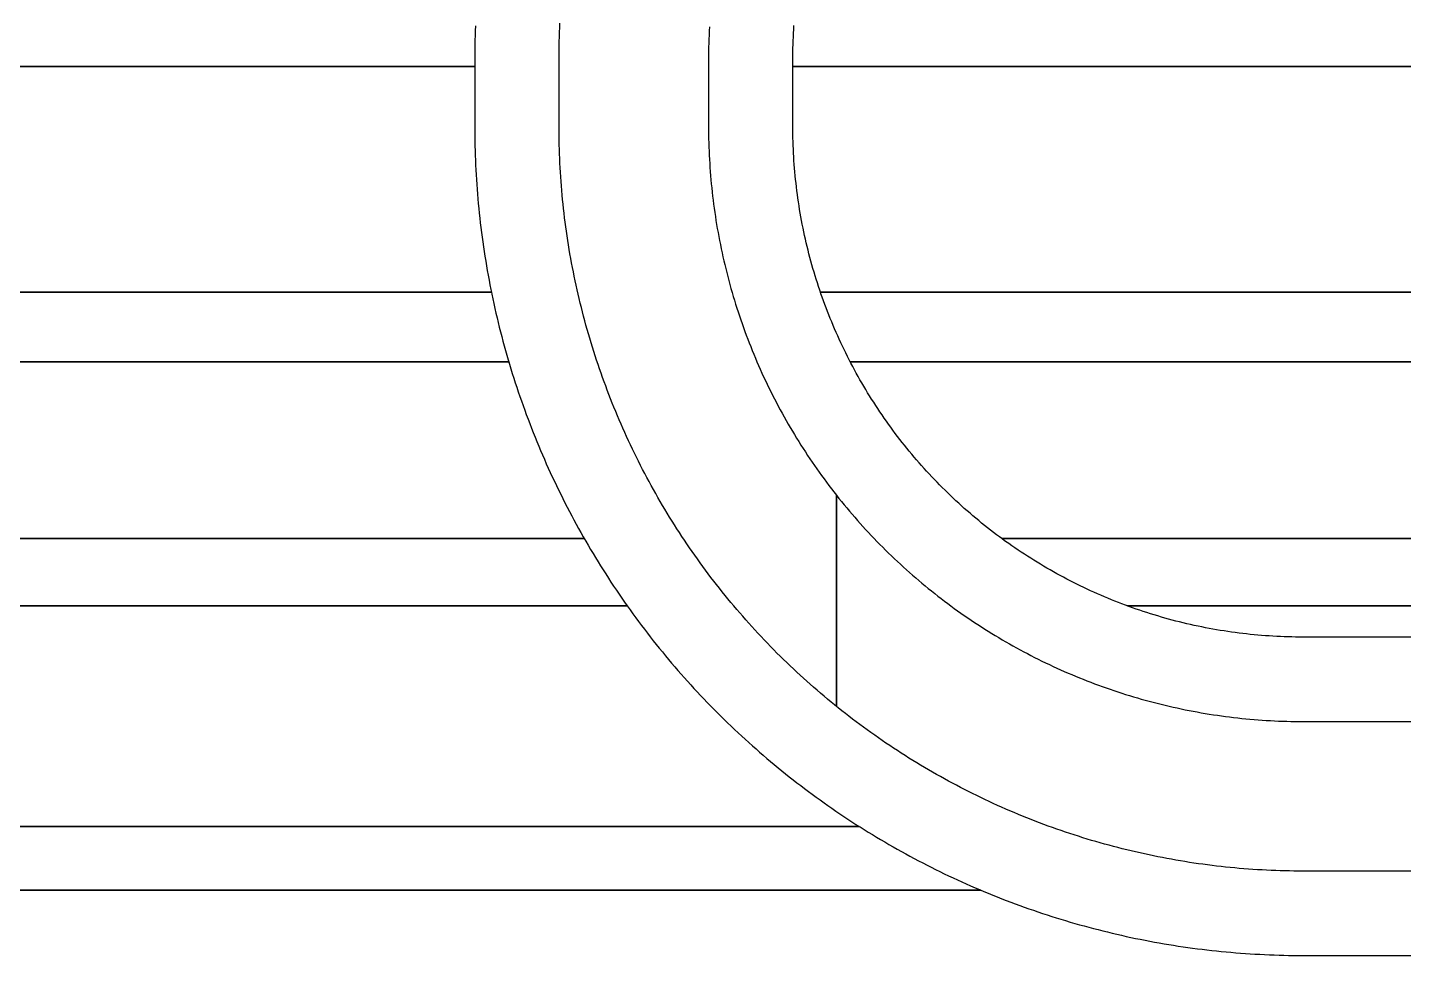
# Model space of a CAD drawing. Extents: x -3500 to 3500, y -3500 to 3500.
# Drawn here: x 278.3 to 474.1, y 551.9 to 683.8 of the extents above; entities that cross this region are included whole.
import ezdxf

# ---------------------------------------------------------------- set-up
doc = ezdxf.new("R2010")
doc.units = 0
for name, color, linetype in [('L5D0', 3, 'CONTINUOUS'), ('L5D100', 7, 'CONTINUOUS'), ('L5D11', 2, 'CONTINUOUS')]:
    doc.layers.add(name, color=color, linetype=linetype)

# ---------------------------------------------------------------- blocks, each defined once
blk = doc.blocks.new('ground_main_5')
at = {"layer": 'L5D0'}
for points in [[(342.0505, 684.061), (342.0245, 683.3755), (342.0025, 682.69), (341.9845, 682.0045), (341.9705, 681.319), (341.9605, 680.6335), (341.9545, 679.9475), (341.9525, 679.262), (341.9525, 669.738), (341.9545, 669.0525), (341.9605, 668.3665), (341.9705, 667.681), (341.9845, 666.9955), (342.0025, 666.31), (342.0245, 665.6245), (342.0505, 664.939), (342.0805, 664.254), (342.114, 663.569), (342.152, 662.8845), (342.194, 662.2), (342.24, 661.5155), (342.2895, 660.8315), (342.3435, 660.148), (342.401, 659.465), (342.463, 658.782), (342.5285, 658.099), (342.5985, 657.417), (342.672, 656.735), (342.7495, 656.054), (342.8315, 655.373), (342.917, 654.6925), (343.0065, 654.0125), (343.1, 653.3335), (343.197, 652.6545), (343.2985, 651.9765), (343.404, 651.2985), (343.513, 650.6215), (343.6265, 649.9455), (343.7435, 649.2695), (343.8645, 648.5945), (343.9895, 647.9205), (344.1185, 647.247), (344.251, 646.574), (344.325, 646.2115), (-564.3335, 646.2115)], [(2334.91, 646.2115), (391.141, 646.2115), (391.047, 646.4855), (390.8765, 646.996), (390.71, 647.5075), (390.547, 648.02), (390.388, 648.534), (390.233, 649.049), (390.0815, 649.565), (389.934, 650.0825), (389.79, 650.601), (389.6505, 651.1205), (389.5145, 651.641), (389.382, 652.162), (389.254, 652.6845), (389.1295, 653.208), (389.009, 653.7325), (388.8925, 654.2575), (388.7795, 654.7835), (388.6705, 655.31), (388.5655, 655.838), (388.4645, 656.366), (388.3675, 656.8955), (388.2745, 657.425), (388.185, 657.9555), (388.1, 658.4865), (388.0185, 659.0185), (387.941, 659.551), (387.8675, 660.0835), (387.798, 660.617), (387.732, 661.151), (387.6705, 661.6855), (387.613, 662.2205), (387.559, 662.7555), (387.5095, 663.291), (387.4635, 663.827), (387.422, 664.3635), (387.384, 664.9), (387.35, 665.437), (387.3205, 665.974), (387.2945, 666.5115), (387.2725, 667.049), (387.2545, 667.5865), (387.2405, 668.1245), (387.2305, 668.662), (387.2245, 669.2), (387.2225, 669.738), (387.2225, 679.262), (387.2245, 679.8), (387.2305, 680.338), (387.2405, 680.8755), (387.2545, 681.4135), (387.2725, 681.951), (387.2945, 682.4885), (387.3205, 683.026), (387.35, 683.563), (387.384, 684.1)], [(-564.3335, 646.2115), (344.325, 646.2115), (344.388, 645.902), (344.5285, 645.231), (344.673, 644.5605), (344.8215, 643.891), (344.9735, 643.2225), (345.13, 642.5545), (345.29, 641.888), (345.454, 641.222), (345.622, 640.557), (345.7935, 639.893), (345.969, 639.2305), (346.1485, 638.5685), (346.332, 637.9075), (346.519, 637.248), (346.71, 636.589), (346.9045, 635.9315), (347.103, 635.2755), (347.3055, 634.62), (347.512, 633.966), (347.722, 633.3135), (347.9355, 632.6615), (348.153, 632.0115), (348.3745, 631.3625), (348.5995, 630.7145), (348.8285, 630.068), (349.0615, 629.423), (349.2975, 628.7795), (349.538, 628.137), (349.7815, 627.496), (350.0295, 626.8565), (350.2805, 626.2185), (350.5355, 625.582), (350.7945, 624.947), (351.057, 624.3135), (351.323, 623.6815), (351.593, 623.051), (351.866, 622.422), (352.1435, 621.795), (352.424, 621.169), (352.7085, 620.545), (352.9965, 619.923), (353.288, 619.302), (353.5835, 618.683), (353.882, 618.066), (354.1845, 617.4505), (354.4905, 616.8365), (354.8, 616.225), (355.113, 615.6145), (355.43, 615.0065), (355.75, 614.4), (356.0735, 613.7955), (356.401, 613.193), (356.7315, 612.592), (357.066, 611.9935), (357.4035, 611.3965), (357.5455, 611.149), (-1568.5735, 611.149)], [(2334.91, 611.149), (416.9485, 611.149), (416.63, 611.3825), (416.199, 611.7045), (415.77, 612.029), (415.344, 612.357), (414.92, 612.6885), (414.4985, 613.0225), (414.0795, 613.36), (413.663, 613.7005), (413.249, 614.044), (412.8375, 614.391), (412.429, 614.7405), (412.0225, 615.093), (411.619, 615.449), (411.218, 615.8075), (410.82, 616.169), (410.4245, 616.5335), (410.0315, 616.901), (409.6415, 617.2715), (409.254, 617.645), (408.8695, 618.021), (408.4875, 618.4), (408.1085, 618.7815), (407.7325, 619.1665), (407.359, 619.5535), (406.989, 619.944), (406.6215, 620.3365), (406.257, 620.732), (405.895, 621.1305), (405.5365, 621.5315), (405.181, 621.935), (404.828, 622.341), (404.4785, 622.75), (404.132, 623.1615), (403.788, 623.5755), (403.4475, 623.992), (403.1105, 624.4105), (402.776, 624.832), (402.445, 625.256), (402.117, 625.6825), (401.792, 626.1115), (401.4705, 626.5425), (401.152, 626.976), (400.8365, 627.412), (400.5245, 627.85), (400.216, 628.2905), (399.9105, 628.7335), (399.6085, 629.1785), (399.3095, 629.626), (399.014, 630.0755), (398.7215, 630.527), (398.433, 630.981), (398.1475, 631.437), (397.8655, 631.895), (397.5865, 632.355), (397.3115, 632.817), (397.0395, 633.2815), (396.771, 633.7475), (396.506, 634.216), (396.2445, 634.686), (395.9865, 635.158), (395.732, 635.632), (395.4815, 636.1075), (395.234, 636.5855), (394.99, 637.065), (394.7495, 637.546), (394.513, 638.029), (394.28, 638.514), (394.0505, 639.0005), (393.8245, 639.4885), (393.602, 639.9785), (393.3835, 640.47), (393.1685, 640.963), (392.957, 641.458), (392.749, 641.954), (392.545, 642.452), (392.345, 642.951), (392.1485, 643.452), (391.9555, 643.954), (391.766, 644.4575), (391.5805, 644.9625), (391.399, 645.469), (391.221, 645.9765), (391.141, 646.2115), (2334.91, 646.2115)], [(-1568.5735, 611.149), (357.5455, 611.149), (357.7445, 610.8015), (358.0895, 610.2085), (358.4375, 609.618), (358.789, 609.029), (359.1435, 608.442), (359.502, 607.8575), (359.8635, 607.275), (360.229, 606.6945), (360.597, 606.116), (360.969, 605.54), (361.344, 604.966), (361.7225, 604.394), (362.1045, 603.8245), (362.4895, 603.257), (362.878, 602.6915), (363.27, 602.129), (363.6645, 601.5685), (364.063, 601.01), (364.4645, 600.454), (364.869, 599.9005), (365.277, 599.349), (365.688, 598.8005), (366.1025, 598.254), (366.52, 597.71), (366.9405, 597.168), (367.364, 596.629), (367.791, 596.0925), (368.221, 595.558), (368.6545, 595.0265), (369.0905, 594.4975), (369.5295, 593.9705), (369.972, 593.4465), (370.4175, 592.925), (370.866, 592.4065), (371.317, 591.89), (371.7715, 591.3765), (372.229, 590.8655), (372.6895, 590.3575), (373.1525, 589.8515), (373.619, 589.349), (374.088, 588.8485), (374.56, 588.351), (375.035, 587.8565), (375.5125, 587.3645), (375.9935, 586.8755), (376.477, 586.389), (376.963, 585.9055), (377.4525, 585.425), (377.944, 584.9475), (378.439, 584.4725), (378.9365, 584.0005), (379.4365, 583.531), (379.9395, 583.065), (380.445, 582.6015), (380.953, 582.1415), (381.464, 581.684), (381.978, 581.2295), (382.494, 580.778), (383.013, 580.33), (383.5345, 579.8845), (384.0585, 579.442), (384.585, 579.003), (385.114, 578.5665), (385.646, 578.1335), (386.18, 577.7035), (386.7165, 577.2765), (387.256, 576.853), (387.7975, 576.432), (388.3415, 576.0145), (388.888, 575.6005), (389.437, 575.1895), (389.988, 574.7815), (390.5415, 574.377), (391.0975, 573.9755), (391.656, 573.577), (392.2165, 573.182), (392.7795, 572.7905), (393.3445, 572.402), (393.912, 572.017), (394.4815, 571.635), (395.0535, 571.2565), (395.6275, 570.8815), (396.2035, 570.5095), (396.506, 570.317), (396.665, 570.2155), (-1623.469, 570.2155)], [(1631.8555, 597.135), (459.8255, 597.135), (459.288, 597.137), (458.75, 597.143), (458.212, 597.153), (457.6745, 597.167), (457.1365, 597.185), (456.599, 597.2065), (456.062, 597.2325), (455.5245, 597.2625), (454.988, 597.2965), (454.451, 597.334), (453.915, 597.376), (453.379, 597.422), (452.843, 597.4715), (452.308, 597.5255), (451.773, 597.583), (451.2385, 597.6445), (450.705, 597.71), (450.1715, 597.78), (449.6385, 597.8535), (449.106, 597.9305), (448.5745, 598.012), (448.0435, 598.0975), (447.513, 598.1865), (446.983, 598.28), (446.454, 598.377), (445.9255, 598.478), (445.398, 598.583), (444.871, 598.692), (444.345, 598.8045), (443.82, 598.9215), (443.2955, 599.042), (442.7725, 599.166), (442.25, 599.2945), (441.7285, 599.4265), (441.208, 599.5625), (440.6885, 599.7025), (440.17, 599.8465), (439.653, 599.994), (439.1365, 600.145), (438.6215, 600.3005), (438.1075, 600.4595), (437.595, 600.6225), (437.0835, 600.789), (436.573, 600.9595), (436.064, 601.1335), (435.5565, 601.3115), (435.05, 601.493), (434.545, 601.6785), (434.0415, 601.8675), (433.5395, 602.0605), (433.039, 602.257), (432.5395, 602.4575), (432.0415, 602.6615), (431.5455, 602.8695), (431.051, 603.0805), (430.5575, 603.2955), (430.066, 603.5145), (429.5765, 603.7365), (429.088, 603.9625), (428.6015, 604.192), (428.117, 604.4255), (427.634, 604.662), (427.1525, 604.9025), (426.673, 605.146), (426.1955, 605.3935), (425.7195, 605.6445), (425.2455, 605.899), (424.7735, 606.157), (424.3035, 606.4185), (423.835, 606.6835), (423.369, 606.952), (422.905, 607.2235), (422.4425, 607.499), (421.9825, 607.7775), (421.5245, 608.0595), (421.0685, 608.345), (420.6145, 608.634), (420.163, 608.9265), (419.7135, 609.222), (419.2665, 609.5205), (418.821, 609.823), (418.3785, 610.1285), (417.938, 610.437), (417.4995, 610.749), (417.0635, 611.0645), (416.9485, 611.149), (2334.91, 611.149)], [(-1623.469, 570.2155), (396.665, 570.2155), (396.782, 570.141), (397.3625, 569.776), (397.945, 569.4145), (398.53, 569.056), (399.1165, 568.701), (399.7055, 568.3495), (400.2965, 568.0015), (400.889, 567.657), (401.484, 567.316), (402.081, 566.978), (402.6795, 566.644), (403.2805, 566.313), (403.883, 565.986), (404.4875, 565.6625), (405.094, 565.342), (405.7025, 565.0255), (406.3125, 564.7125), (406.9245, 564.403), (407.538, 564.097), (408.1535, 563.7945), (408.771, 563.4955), (409.39, 563.2005), (410.0105, 562.909), (410.633, 562.621), (411.257, 562.3365), (411.8825, 562.0555), (412.5095, 561.7785), (413.1385, 561.505), (413.769, 561.2355), (414.401, 560.969), (415.0345, 560.707), (415.6695, 560.448), (416.3065, 560.193), (416.9445, 559.9415), (417.584, 559.694), (418.2245, 559.45), (418.867, 559.21), (419.511, 558.9735), (420.156, 558.741), (420.8025, 558.512), (421.45, 558.287), (422.099, 558.0655), (422.7495, 557.848), (423.401, 557.634), (424.054, 557.424), (424.708, 557.218), (425.363, 557.0155), (426.0195, 556.817), (426.677, 556.622), (427.3355, 556.431), (427.9955, 556.244), (428.656, 556.061), (429.318, 555.8815), (429.981, 555.706), (430.645, 555.534), (431.3095, 555.3665), (431.9755, 555.2025), (432.6425, 555.0425), (433.31, 554.886), (433.9785, 554.734), (434.648, 554.5855), (435.3185, 554.441), (435.9895, 554.3), (436.6615, 554.1635), (437.3345, 554.0305), (438.008, 553.902), (438.6825, 553.777), (439.3575, 553.656), (440.033, 553.5385), (440.7095, 553.4255), (441.3865, 553.316), (442.064, 553.211), (442.742, 553.1095), (443.421, 553.012), (444.1005, 552.9185), (444.78, 552.829), (445.4605, 552.7435), (446.1415, 552.662), (446.823, 552.5845), (447.5045, 552.5105), (448.187, 552.441), (448.8695, 552.3755), (449.5525, 552.3135), (450.2355, 552.256), (450.9195, 552.202), (451.6035, 552.152), (452.2875, 552.1065), (452.972, 552.0645), (453.6565, 552.0265), (454.3415, 551.9925), (455.027, 551.9625), (455.712, 551.937), (456.3975, 551.915), (457.083, 551.897), (457.7685, 551.883), (458.4545, 551.873), (459.14, 551.867), (459.8255, 551.865), (1631.8555, 551.865)]]:
    blk.add_lwpolyline(points, dxfattribs=at)
blk = doc.blocks.new('TOP_main_5_Cheese_100')
at = {"layer": 'L5D100'}
for points in [[(342.0505, 684.061), (342.0245, 683.3755), (342.0025, 682.69), (341.9845, 682.0045), (341.9705, 681.319), (341.9605, 680.6335), (341.9545, 679.9475), (341.9525, 679.262), (341.9525, 678.2805), (-543.2965, 678.2805)], [(2334.91, 678.2805), (387.2225, 678.2805), (387.2225, 679.262), (387.2245, 679.8), (387.2305, 680.338), (387.2405, 680.8755), (387.2545, 681.4135), (387.2725, 681.951), (387.2945, 682.4885), (387.3205, 683.026), (387.35, 683.563), (387.384, 684.1)], [(-543.2965, 678.2805), (341.9525, 678.2805), (341.9525, 669.738), (341.9545, 669.0525), (341.9605, 668.3665), (341.9705, 667.681), (341.9845, 666.9955), (342.0025, 666.31), (342.0245, 665.6245), (342.0505, 664.939), (342.0805, 664.254), (342.114, 663.569), (342.152, 662.8845), (342.194, 662.2), (342.24, 661.5155), (342.2895, 660.8315), (342.3435, 660.148), (342.401, 659.465), (342.463, 658.782), (342.5285, 658.099), (342.5985, 657.417), (342.672, 656.735), (342.7495, 656.054), (342.8315, 655.373), (342.917, 654.6925), (343.0065, 654.0125), (343.1, 653.3335), (343.197, 652.6545), (343.2985, 651.9765), (343.404, 651.2985), (343.513, 650.6215), (343.6265, 649.9455), (343.7435, 649.2695), (343.8645, 648.5945), (343.9895, 647.9205), (344.1185, 647.247), (344.251, 646.574), (344.325, 646.2115), (344.388, 645.902), (344.5285, 645.231), (344.673, 644.5605), (344.8215, 643.891), (344.9735, 643.2225), (345.13, 642.5545), (345.29, 641.888), (345.454, 641.222), (345.622, 640.557), (345.7935, 639.893), (345.969, 639.2305), (346.1485, 638.5685), (346.332, 637.9075), (346.519, 637.248), (346.71, 636.589), (346.805, 636.2675), (-575.223, 636.2675)], [(2334.91, 636.2675), (395.3985, 636.2675), (395.234, 636.5855), (394.99, 637.065), (394.7495, 637.546), (394.513, 638.029), (394.28, 638.514), (394.0505, 639.0005), (393.8245, 639.4885), (393.602, 639.9785), (393.3835, 640.47), (393.1685, 640.963), (392.957, 641.458), (392.749, 641.954), (392.545, 642.452), (392.345, 642.951), (392.1485, 643.452), (391.9555, 643.954), (391.766, 644.4575), (391.5805, 644.9625), (391.399, 645.469), (391.221, 645.9765), (391.141, 646.2115), (391.047, 646.4855), (390.8765, 646.996), (390.71, 647.5075), (390.547, 648.02), (390.388, 648.534), (390.233, 649.049), (390.0815, 649.565), (389.934, 650.0825), (389.79, 650.601), (389.6505, 651.1205), (389.5145, 651.641), (389.382, 652.162), (389.254, 652.6845), (389.1295, 653.208), (389.009, 653.7325), (388.8925, 654.2575), (388.7795, 654.7835), (388.6705, 655.31), (388.5655, 655.838), (388.4645, 656.366), (388.3675, 656.8955), (388.2745, 657.425), (388.185, 657.9555), (388.1, 658.4865), (388.0185, 659.0185), (387.941, 659.551), (387.8675, 660.0835), (387.798, 660.617), (387.732, 661.151), (387.6705, 661.6855), (387.613, 662.2205), (387.559, 662.7555), (387.5095, 663.291), (387.4635, 663.827), (387.422, 664.3635), (387.384, 664.9), (387.35, 665.437), (387.3205, 665.974), (387.2945, 666.5115), (387.2725, 667.049), (387.2545, 667.5865), (387.2405, 668.1245), (387.2305, 668.662), (387.2245, 669.2), (387.2225, 669.738), (387.2225, 678.2805), (2334.91, 678.2805)], [(-575.223, 636.2675), (346.805, 636.2675), (346.9045, 635.9315), (347.103, 635.2755), (347.3055, 634.62), (347.512, 633.966), (347.722, 633.3135), (347.9355, 632.6615), (348.153, 632.0115), (348.3745, 631.3625), (348.5995, 630.7145), (348.8285, 630.068), (349.0615, 629.423), (349.2975, 628.7795), (349.538, 628.137), (349.7815, 627.496), (350.0295, 626.8565), (350.2805, 626.2185), (350.5355, 625.582), (350.7945, 624.947), (351.057, 624.3135), (351.323, 623.6815), (351.593, 623.051), (351.866, 622.422), (352.1435, 621.795), (352.424, 621.169), (352.7085, 620.545), (352.9965, 619.923), (353.288, 619.302), (353.5835, 618.683), (353.882, 618.066), (354.1845, 617.4505), (354.4905, 616.8365), (354.8, 616.225), (355.113, 615.6145), (355.43, 615.0065), (355.75, 614.4), (356.0735, 613.7955), (356.401, 613.193), (356.7315, 612.592), (357.066, 611.9935), (357.4035, 611.3965), (357.5455, 611.149), (357.7445, 610.8015), (358.0895, 610.2085), (358.4375, 609.618), (358.789, 609.029), (359.1435, 608.442), (359.502, 607.8575), (359.8635, 607.275), (360.229, 606.6945), (360.597, 606.116), (360.969, 605.54), (361.344, 604.966), (361.7225, 604.394), (362.1045, 603.8245), (362.4895, 603.257), (362.878, 602.6915), (363.27, 602.129), (363.6645, 601.5685), (-1592.813, 601.5685)], [(2334.91, 601.5685), (434.8455, 601.5685), (434.545, 601.6785), (434.0415, 601.8675), (433.5395, 602.0605), (433.039, 602.257), (432.5395, 602.4575), (432.0415, 602.6615), (431.5455, 602.8695), (431.051, 603.0805), (430.5575, 603.2955), (430.066, 603.5145), (429.5765, 603.7365), (429.088, 603.9625), (428.6015, 604.192), (428.117, 604.4255), (427.634, 604.662), (427.1525, 604.9025), (426.673, 605.146), (426.1955, 605.3935), (425.7195, 605.6445), (425.2455, 605.899), (424.7735, 606.157), (424.3035, 606.4185), (423.835, 606.6835), (423.369, 606.952), (422.905, 607.2235), (422.4425, 607.499), (421.9825, 607.7775), (421.5245, 608.0595), (421.0685, 608.345), (420.6145, 608.634), (420.163, 608.9265), (419.7135, 609.222), (419.2665, 609.5205), (418.821, 609.823), (418.3785, 610.1285), (417.938, 610.437), (417.4995, 610.749), (417.0635, 611.0645), (416.9485, 611.149), (416.63, 611.3825), (416.199, 611.7045), (415.77, 612.029), (415.344, 612.357), (414.92, 612.6885), (414.4985, 613.0225), (414.0795, 613.36), (413.663, 613.7005), (413.249, 614.044), (412.8375, 614.391), (412.429, 614.7405), (412.0225, 615.093), (411.619, 615.449), (411.218, 615.8075), (410.82, 616.169), (410.4245, 616.5335), (410.0315, 616.901), (409.6415, 617.2715), (409.254, 617.645), (408.8695, 618.021), (408.4875, 618.4), (408.1085, 618.7815), (407.7325, 619.1665), (407.359, 619.5535), (406.989, 619.944), (406.6215, 620.3365), (406.257, 620.732), (405.895, 621.1305), (405.5365, 621.5315), (405.181, 621.935), (404.828, 622.341), (404.4785, 622.75), (404.132, 623.1615), (403.788, 623.5755), (403.4475, 623.992), (403.1105, 624.4105), (402.776, 624.832), (402.445, 625.256), (402.117, 625.6825), (401.792, 626.1115), (401.4705, 626.5425), (401.152, 626.976), (400.8365, 627.412), (400.5245, 627.85), (400.216, 628.2905), (399.9105, 628.7335), (399.6085, 629.1785), (399.3095, 629.626), (399.014, 630.0755), (398.7215, 630.527), (398.433, 630.981), (398.1475, 631.437), (397.8655, 631.895), (397.5865, 632.355), (397.3115, 632.817), (397.0395, 633.2815), (396.771, 633.7475), (396.506, 634.216), (396.2445, 634.686), (395.9865, 635.158), (395.732, 635.632), (395.4815, 636.1075), (395.3985, 636.2675), (2334.91, 636.2675)], [(-1592.813, 601.5685), (363.6645, 601.5685), (364.063, 601.01), (364.4645, 600.454), (364.869, 599.9005), (365.277, 599.349), (365.688, 598.8005), (366.1025, 598.254), (366.52, 597.71), (366.9405, 597.168), (367.364, 596.629), (367.791, 596.0925), (368.221, 595.558), (368.6545, 595.0265), (369.0905, 594.4975), (369.5295, 593.9705), (369.972, 593.4465), (370.4175, 592.925), (370.866, 592.4065), (371.317, 591.89), (371.7715, 591.3765), (372.229, 590.8655), (372.6895, 590.3575), (373.1525, 589.8515), (373.619, 589.349), (374.088, 588.8485), (374.56, 588.351), (375.035, 587.8565), (375.5125, 587.3645), (375.9935, 586.8755), (376.477, 586.389), (376.963, 585.9055), (377.4525, 585.425), (377.944, 584.9475), (378.439, 584.4725), (378.9365, 584.0005), (379.4365, 583.531), (379.9395, 583.065), (380.445, 582.6015), (380.953, 582.1415), (381.464, 581.684), (381.978, 581.2295), (382.494, 580.778), (383.013, 580.33), (383.5345, 579.8845), (384.0585, 579.442), (384.585, 579.003), (385.114, 578.5665), (385.646, 578.1335), (386.18, 577.7035), (386.7165, 577.2765), (387.256, 576.853), (387.7975, 576.432), (388.3415, 576.0145), (388.888, 575.6005), (389.437, 575.1895), (389.988, 574.7815), (390.5415, 574.377), (391.0975, 573.9755), (391.656, 573.577), (392.2165, 573.182), (392.7795, 572.7905), (393.3445, 572.402), (393.912, 572.017), (394.4815, 571.635), (395.0535, 571.2565), (395.6275, 570.8815), (396.2035, 570.5095), (396.506, 570.317), (396.665, 570.2155), (396.782, 570.141), (397.3625, 569.776), (397.945, 569.4145), (398.53, 569.056), (399.1165, 568.701), (399.7055, 568.3495), (400.2965, 568.0015), (400.889, 567.657), (401.484, 567.316), (402.081, 566.978), (402.6795, 566.644), (403.2805, 566.313), (403.883, 565.986), (404.4875, 565.6625), (405.094, 565.342), (405.7025, 565.0255), (406.3125, 564.7125), (406.9245, 564.403), (407.538, 564.097), (408.1535, 563.7945), (408.771, 563.4955), (409.39, 563.2005), (410.0105, 562.909), (410.633, 562.621), (411.257, 562.3365), (411.8825, 562.0555), (412.5095, 561.7785), (413.1385, 561.505), (413.769, 561.2355), (413.9875, 561.1435), (141.9525, 561.1435)], [(1631.8555, 597.135), (459.8255, 597.135), (459.288, 597.137), (458.75, 597.143), (458.212, 597.153), (457.6745, 597.167), (457.1365, 597.185), (456.599, 597.2065), (456.062, 597.2325), (455.5245, 597.2625), (454.988, 597.2965), (454.451, 597.334), (453.915, 597.376), (453.379, 597.422), (452.843, 597.4715), (452.308, 597.5255), (451.773, 597.583), (451.2385, 597.6445), (450.705, 597.71), (450.1715, 597.78), (449.6385, 597.8535), (449.106, 597.9305), (448.5745, 598.012), (448.0435, 598.0975), (447.513, 598.1865), (446.983, 598.28), (446.454, 598.377), (445.9255, 598.478), (445.398, 598.583), (444.871, 598.692), (444.345, 598.8045), (443.82, 598.9215), (443.2955, 599.042), (442.7725, 599.166), (442.25, 599.2945), (441.7285, 599.4265), (441.208, 599.5625), (440.6885, 599.7025), (440.17, 599.8465), (439.653, 599.994), (439.1365, 600.145), (438.6215, 600.3005), (438.1075, 600.4595), (437.595, 600.6225), (437.0835, 600.789), (436.573, 600.9595), (436.064, 601.1335), (435.5565, 601.3115), (435.05, 601.493), (434.8455, 601.5685), (2334.91, 601.5685)], [(141.9525, 561.1435), (413.9875, 561.1435), (414.401, 560.969), (415.0345, 560.707), (415.6695, 560.448), (416.3065, 560.193), (416.9445, 559.9415), (417.584, 559.694), (418.2245, 559.45), (418.867, 559.21), (419.511, 558.9735), (420.156, 558.741), (420.8025, 558.512), (421.45, 558.287), (422.099, 558.0655), (422.7495, 557.848), (423.401, 557.634), (424.054, 557.424), (424.708, 557.218), (425.363, 557.0155), (426.0195, 556.817), (426.677, 556.622), (427.3355, 556.431), (427.9955, 556.244), (428.656, 556.061), (429.318, 555.8815), (429.981, 555.706), (430.645, 555.534), (431.3095, 555.3665), (431.9755, 555.2025), (432.6425, 555.0425), (433.31, 554.886), (433.9785, 554.734), (434.648, 554.5855), (435.3185, 554.441), (435.9895, 554.3), (436.6615, 554.1635), (437.3345, 554.0305), (438.008, 553.902), (438.6825, 553.777), (439.3575, 553.656), (440.033, 553.5385), (440.7095, 553.4255), (441.3865, 553.316), (442.064, 553.211), (442.742, 553.1095), (443.421, 553.012), (444.1005, 552.9185), (444.78, 552.829), (445.4605, 552.7435), (446.1415, 552.662), (446.823, 552.5845), (447.5045, 552.5105), (448.187, 552.441), (448.8695, 552.3755), (449.5525, 552.3135), (450.2355, 552.256), (450.9195, 552.202), (451.6035, 552.152), (452.2875, 552.1065), (452.972, 552.0645), (453.6565, 552.0265), (454.3415, 551.9925), (455.027, 551.9625), (455.712, 551.937), (456.3975, 551.915), (457.083, 551.897), (457.7685, 551.883), (458.4545, 551.873), (459.14, 551.867), (459.8255, 551.865), (1631.8555, 551.865)]]:
    blk.add_lwpolyline(points, dxfattribs=at)
blk = doc.blocks.new('TOP_main_5')
at = {"layer": 'L5D11'}
for points in [[(375.351, 683.9225), (375.321, 683.3405), (375.295, 682.758), (375.273, 682.1755), (375.255, 681.593), (375.2405, 681.0105), (375.2305, 680.4275), (375.2245, 679.845), (375.2225, 679.262), (375.2225, 669.738), (375.2245, 669.155), (375.2305, 668.5725), (375.2405, 667.9895), (375.255, 667.407), (375.273, 666.8245), (375.295, 666.242), (375.321, 665.6595), (375.351, 665.0775), (375.385, 664.4955), (375.4235, 663.914), (375.4655, 663.3325), (375.5115, 662.7515), (375.5615, 662.171), (375.616, 661.5905), (375.674, 661.0105), (375.736, 660.431), (375.802, 659.852), (375.8725, 659.2735), (375.9465, 658.695), (376.0245, 658.1175), (376.1065, 657.5405), (376.1925, 656.964), (376.2825, 656.388), (376.3765, 655.813), (376.4745, 655.2385), (376.5765, 654.6645), (376.682, 654.091), (376.792, 653.519), (376.9055, 652.947), (377.0235, 652.376), (377.145, 651.806), (377.2705, 651.237), (377.4, 650.6685), (377.533, 650.1015), (377.6705, 649.535), (377.8115, 648.9695), (377.9565, 648.4045), (378.1055, 647.841), (378.258, 647.2785), (378.415, 646.7175), (378.5755, 646.157), (378.74, 645.598), (378.908, 645.0395), (379.08, 644.483), (379.256, 643.927), (379.436, 643.3725), (379.6195, 642.8195), (379.8065, 642.2675), (379.998, 641.717), (380.193, 641.1675), (380.3915, 640.6195), (380.594, 640.073), (380.8005, 639.528), (381.0105, 638.984), (381.224, 638.442), (381.4415, 637.901), (381.6625, 637.362), (381.8875, 636.824), (382.116, 636.288), (382.3485, 635.7535), (382.5845, 635.2205), (382.824, 634.689), (383.0675, 634.1595), (383.3145, 633.6315), (383.565, 633.105), (383.819, 632.5805), (384.077, 632.058), (384.3385, 631.537), (384.603, 631.018), (384.872, 630.5005), (385.144, 629.985), (385.4195, 629.4715), (385.6985, 628.96), (385.9815, 628.45), (386.2675, 627.9425), (386.5575, 627.4365), (386.8505, 626.933), (387.147, 626.431), (387.447, 625.9315), (387.7505, 625.4335), (388.0575, 624.938), (388.368, 624.445), (388.682, 623.9535), (388.999, 623.4645), (389.3195, 622.9775), (389.643, 622.493), (389.9705, 622.0105), (390.301, 621.5305), (390.6345, 621.0525), (390.9715, 620.577), (391.312, 620.104), (391.6555, 619.633), (392.0025, 619.1645), (392.3525, 618.6985), (392.7055, 618.235), (393.062, 617.774), (393.4215, 617.315), (393.4215, 587.279), (393.164, 587.4865), (392.6605, 587.897), (392.1595, 588.3105), (391.6615, 588.7275), (391.1655, 589.147), (390.6725, 589.57), (390.1815, 589.996), (389.6935, 590.4245), (389.2085, 590.8565), (388.7255, 591.2915), (388.2455, 591.729), (387.7685, 592.1695), (387.294, 592.6135), (386.822, 593.06), (386.353, 593.509), (385.8865, 593.9615), (385.423, 594.4165), (384.962, 594.8745), (384.504, 595.3355), (384.049, 595.799), (383.597, 596.265), (383.1475, 596.7345), (382.701, 597.206), (382.2575, 597.681), (381.8165, 598.158), (381.379, 598.638), (380.944, 599.1205), (380.5125, 599.606), (380.0835, 600.094), (379.6575, 600.5845), (379.235, 601.078), (378.815, 601.5735), (378.3985, 602.072), (377.9845, 602.573), (377.574, 603.0765), (377.1665, 603.5825), (376.7625, 604.0905), (376.361, 604.6015), (375.963, 605.115), (375.568, 605.631), (375.1765, 606.149), (374.7875, 606.6695), (374.4025, 607.1925), (374.02, 607.718), (373.641, 608.2455), (373.2655, 608.7755), (372.893, 609.308), (372.524, 609.8425), (372.158, 610.379), (371.7955, 610.918), (371.436, 611.4595), (371.0805, 612.003), (370.7275, 612.5485), (370.3785, 613.096), (370.0325, 613.646), (369.69, 614.198), (369.351, 614.7525), (369.0155, 615.3085), (368.683, 615.8665), (368.3545, 616.427), (368.029, 616.989), (367.707, 617.5535), (367.3885, 618.1195), (367.0735, 618.688), (366.762, 619.258), (366.454, 619.83), (366.1495, 620.4035), (365.8485, 620.9795), (365.551, 621.557), (365.2575, 622.1365), (364.967, 622.7175), (364.6805, 623.3005), (364.397, 623.885), (364.1175, 624.4715), (363.8415, 625.0595), (363.5695, 625.6495), (363.3005, 626.241), (363.0355, 626.834), (362.774, 627.4285), (362.5165, 628.025), (362.262, 628.623), (362.012, 629.222), (361.765, 629.823), (361.522, 630.4255), (361.2825, 631.0295), (361.047, 631.635), (360.815, 632.2415), (360.587, 632.85), (360.3625, 633.4595), (360.1415, 634.0705), (359.9245, 634.683), (359.7115, 635.2965), (359.502, 635.9115), (359.2965, 636.5275), (359.0945, 637.145), (358.8965, 637.764), (358.702, 638.3835), (358.5115, 639.005), (358.325, 639.627), (358.142, 640.2505), (357.963, 640.875), (357.788, 641.5005), (357.6165, 642.127), (357.449, 642.7545), (357.2855, 643.3835), (357.1255, 644.013), (356.9695, 644.6435), (356.8175, 645.2755), (356.6695, 645.908), (356.525, 646.541), (356.385, 647.1755), (356.2485, 647.8105), (356.1155, 648.4465), (355.987, 649.0835), (355.862, 649.721), (355.7415, 650.359), (355.6245, 650.998), (355.5115, 651.638), (355.4025, 652.278), (355.297, 652.9195), (355.196, 653.561), (355.0985, 654.2035), (355.005, 654.846), (354.916, 655.4895), (354.8305, 656.1335), (354.749, 656.778), (354.6715, 657.423), (354.5975, 658.0685), (354.528, 658.7145), (354.4625, 659.3605), (354.401, 660.0075), (354.343, 660.6545), (354.2895, 661.302), (354.2395, 661.9495), (354.1935, 662.5975), (354.152, 663.246), (354.114, 663.8945), (354.08, 664.543), (354.0505, 665.192), (354.0245, 665.841), (354.0025, 666.4905), (353.9845, 667.14), (353.9705, 667.7895), (353.9605, 668.439), (353.9545, 669.0885), (353.9525, 669.738), (353.9525, 679.262), (353.9545, 679.9115), (353.9605, 680.561), (353.9705, 681.2105), (353.9845, 681.86), (354.0025, 682.5095), (354.0245, 683.159), (354.0505, 683.808), (354.08, 684.457)], [(1631.8555, 563.865), (459.8255, 563.865), (459.176, 563.867), (458.5265, 563.873), (457.877, 563.883), (457.2275, 563.897), (456.578, 563.915), (455.929, 563.9365), (455.2795, 563.9625), (454.631, 563.9925), (453.982, 564.0265), (453.3335, 564.064), (452.685, 564.106), (452.037, 564.152), (451.3895, 564.2015), (450.742, 564.2555), (450.095, 564.313), (449.4485, 564.375), (448.802, 564.4405), (448.156, 564.51), (447.5105, 564.5835), (446.8655, 564.661), (446.2215, 564.7425), (445.5775, 564.828), (444.934, 564.9175), (444.291, 565.011), (443.6485, 565.108), (443.007, 565.2095), (442.366, 565.3145), (441.7255, 565.4235), (441.086, 565.5365), (440.4465, 565.6535), (439.8085, 565.7745), (439.171, 565.8995), (438.534, 566.028), (437.898, 566.1605), (437.263, 566.297), (436.629, 566.4375), (435.9955, 566.582), (435.363, 566.73), (434.7315, 566.882), (434.1005, 567.038), (433.471, 567.1975), (432.8425, 567.3615), (432.2145, 567.529), (431.588, 567.7), (430.9625, 567.8755), (430.338, 568.0545), (429.7145, 568.237), (429.0925, 568.424), (428.4715, 568.6145), (427.8515, 568.8085), (427.233, 569.0065), (426.6155, 569.2085), (425.999, 569.4145), (425.384, 569.6235), (424.7705, 569.837), (424.158, 570.054), (423.547, 570.2745), (422.9375, 570.499), (422.3295, 570.7275), (421.7225, 570.9595), (421.117, 571.195), (420.513, 571.4345), (419.911, 571.6775), (419.31, 571.924), (418.7105, 572.1745), (418.1125, 572.4285), (417.5165, 572.6865), (416.9215, 572.948), (416.3285, 573.213), (415.737, 573.4815), (415.1475, 573.754), (414.559, 574.03), (413.973, 574.3095), (413.388, 574.5925), (412.805, 574.8795), (412.224, 575.1695), (411.6445, 575.4635), (411.067, 575.761), (410.4915, 576.062), (409.9175, 576.3665), (409.3455, 576.6745), (408.7755, 576.986), (408.2075, 577.301), (407.641, 577.6195), (407.077, 577.941), (406.5145, 578.2665), (405.9545, 578.5955), (405.396, 578.9275), (404.84, 579.2635), (404.286, 579.6025), (403.734, 579.945), (403.184, 580.291), (402.636, 580.64), (402.0905, 580.9925), (401.547, 581.3485), (401.006, 581.708), (400.467, 582.0705), (399.93, 582.4365), (399.3955, 582.8055), (398.863, 583.178), (398.333, 583.5535), (397.8055, 583.9325), (397.28, 584.3145), (396.757, 584.7), (396.2365, 585.0885), (395.7185, 585.4805), (395.2025, 585.8755), (394.6895, 586.2735), (394.1785, 586.6745), (393.67, 587.079), (393.4215, 587.279), (393.4215, 617.315), (393.7845, 616.859), (394.15, 616.405), (394.519, 615.954), (394.8915, 615.5055), (395.2665, 615.059), (395.6445, 614.6155), (396.026, 614.175), (396.4105, 613.7365), (396.7975, 613.301), (397.188, 612.868), (397.581, 612.438), (397.9775, 612.0105), (398.3765, 611.586), (398.7785, 611.164), (399.1835, 610.7445), (399.5915, 610.328), (400.0025, 609.9145), (400.416, 609.504), (400.8325, 609.096), (401.2515, 608.691), (401.6735, 608.289), (402.098, 607.89), (402.5255, 607.4935), (402.956, 607.1005), (403.3885, 606.71), (403.8245, 606.3225), (404.2625, 605.9385), (404.7035, 605.557), (405.147, 605.179), (405.593, 604.8035), (406.0415, 604.4315), (406.4925, 604.0625), (406.9465, 603.6965), (407.4025, 603.334), (407.8615, 602.9745), (408.3225, 602.618), (408.7865, 602.2645), (409.2525, 601.9145), (409.721, 601.568), (410.1915, 601.2245), (410.665, 600.884), (411.1405, 600.547), (411.618, 600.213), (412.0985, 599.8825), (412.5805, 599.5555), (413.0655, 599.2315), (413.552, 598.911), (414.0415, 598.594), (414.5325, 598.2805), (415.026, 597.97), (415.5215, 597.663), (416.019, 597.3595), (416.5185, 597.0595), (417.0205, 596.763), (417.524, 596.4695), (418.03, 596.18), (418.5375, 595.894), (419.0475, 595.611), (419.559, 595.332), (420.0725, 595.056), (420.588, 594.784), (421.1055, 594.5155), (421.6245, 594.2505), (422.1455, 593.989), (422.6685, 593.7315), (423.193, 593.477), (423.719, 593.2265), (424.247, 592.9795), (424.777, 592.7365), (425.308, 592.497), (425.841, 592.261), (426.3755, 592.0285), (426.912, 591.8), (427.4495, 591.575), (427.989, 591.354), (428.5295, 591.1365), (429.072, 590.9225), (429.6155, 590.7125), (430.1605, 590.5065), (430.7075, 590.304), (431.255, 590.105), (431.8045, 589.91), (432.355, 589.719), (432.907, 589.5315), (433.4605, 589.348), (434.015, 589.1685), (434.5705, 588.9925), (435.1275, 588.8205), (435.6855, 588.652), (436.2445, 588.488), (436.805, 588.327), (437.3665, 588.1705), (437.929, 588.018), (438.4925, 587.869), (439.057, 587.724), (439.6225, 587.5825), (440.189, 587.4455), (440.7565, 587.312), (441.3245, 587.1825), (441.894, 587.057), (442.464, 586.9355), (443.035, 586.818), (443.6065, 586.7045), (444.179, 586.5945), (444.752, 586.4885), (445.326, 586.387), (445.9005, 586.289), (446.476, 586.195), (447.0515, 586.105), (447.628, 586.019), (448.205, 585.937), (448.783, 585.859), (449.361, 585.7845), (449.9395, 585.7145), (450.5185, 585.6485), (451.0985, 585.5865), (451.678, 585.528), (452.2585, 585.474), (452.8395, 585.424), (453.4205, 585.378), (454.0015, 585.3355), (454.5835, 585.2975), (455.165, 585.2635), (455.747, 585.2335), (456.3295, 585.2075), (456.912, 585.185), (457.4945, 585.167), (458.0775, 585.153), (458.66, 585.143), (459.243, 585.137), (459.8255, 585.135), (1631.8555, 585.135)]]:
    blk.add_lwpolyline(points, dxfattribs=at)
for name in ['ground_main_5', 'TOP_main_5_Cheese_100']:
    blk.add_blockref(name, (0, 0))
blk = doc.blocks.new('TOP_main')
blk.add_blockref('TOP_main_5', (0, 0))

msp = doc.modelspace()

# ---------------------------------------------------------------- block references
msp.add_blockref('TOP_main', (0, 0))

doc.saveas('drawing.dxf')
